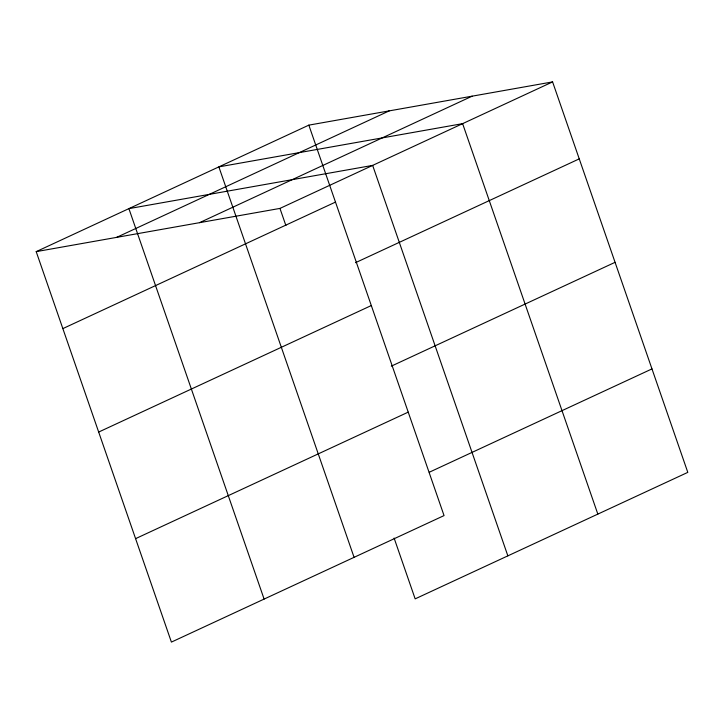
<?xml version="1.0" encoding="UTF-8"?>
<svg xmlns="http://www.w3.org/2000/svg" width="724" height="724" viewBox="0 0 724 724"><rect width="100%" height="100%" fill="white"/><g stroke="black" fill="none" stroke-linecap="round" stroke-linejoin="round"><path stroke-width="1.09" d="M308.84 125.134L444.047 515.588L171.407 642.097L36.2 251.635L308.84 125.134L552.593 81.903L687.8 472.365L415.16 598.866L394.109 538.077M116.636 237.372L389.277 110.862M199.516 222.675L472.157 96.165M36.2 251.635L279.953 208.412L552.593 81.903M62.852 328.606L335.483 202.096M355.502 262.685L579.245 158.873M98.672 432.056L371.312 305.546M391.322 366.145L615.065 262.323M135.587 538.647L408.218 412.137M429.251 472.256L651.98 368.905M597.834 514.112L462.618 123.65L218.865 166.882L354.072 557.335M507.859 555.86L372.652 165.398L128.899 208.63L264.106 599.083M279.953 208.412L285.88 225.517"/></g></svg>
